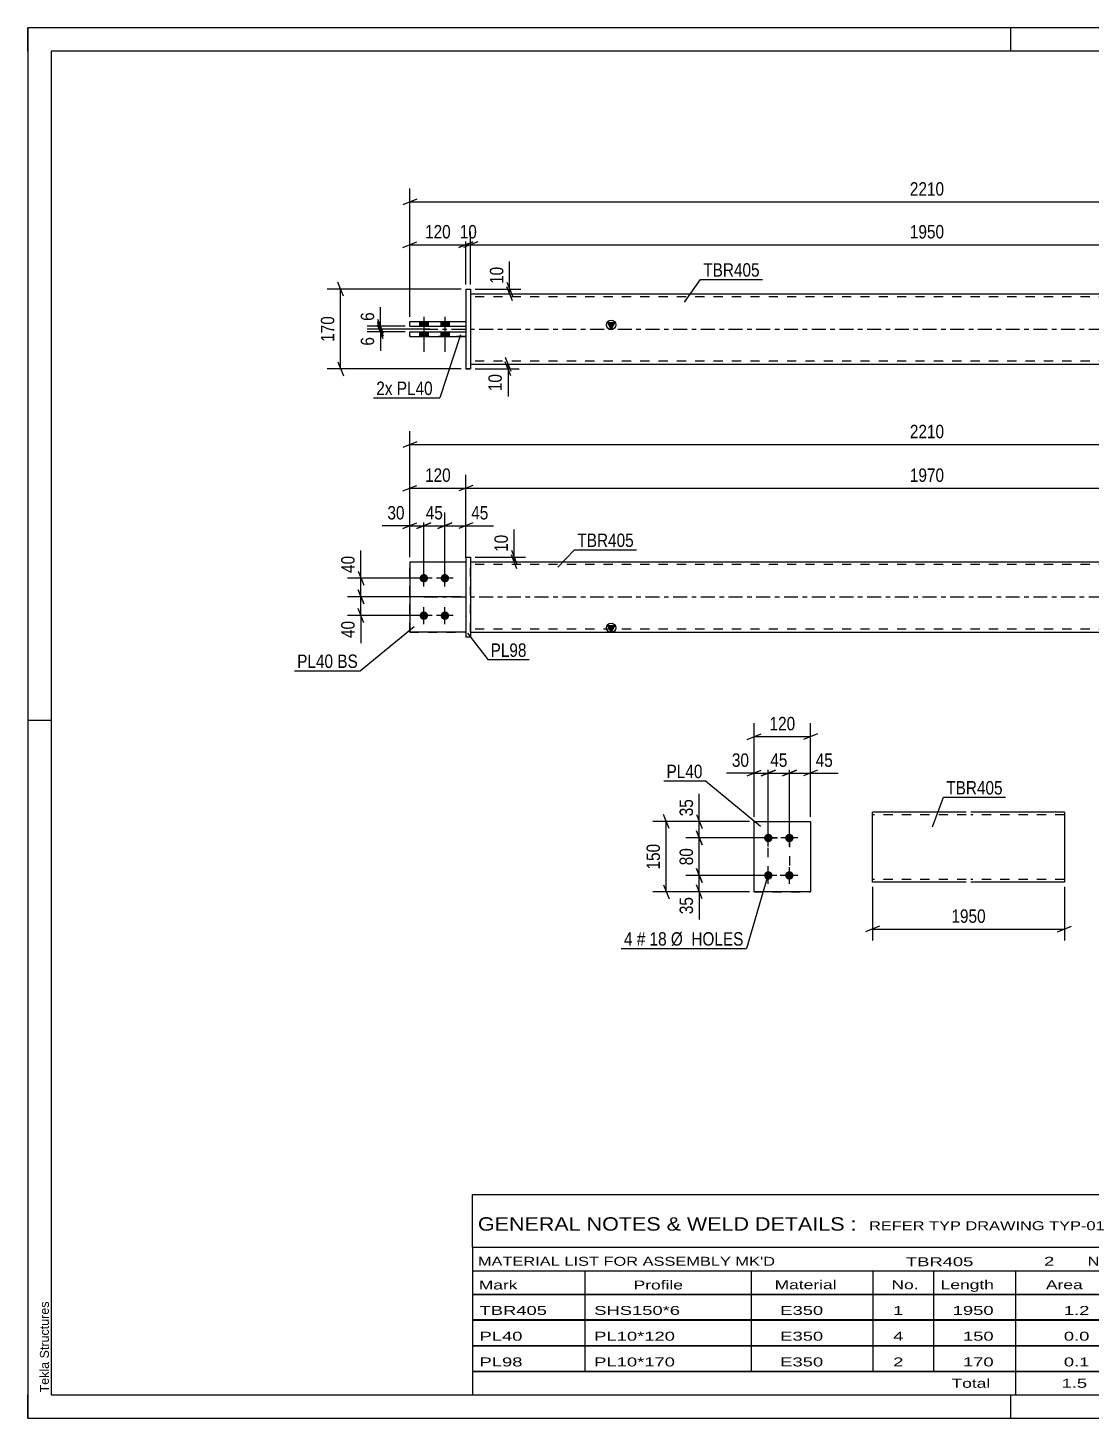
# Model space of a CAD drawing. Header units: millimetres. Extents: x 0 to 420, y 0 to 297.
# Drawn here: x 0 to 227.2, y 0 to 297 of the extents above; entities that cross this region are included whole.
import ezdxf

# ---------------------------------------------------------------- set-up
doc = ezdxf.new("R2010")
doc.units = ezdxf.units.MM
doc.linetypes.add('DXK_LINE_DOT2', pattern=[3.9198, 1.9599, -1.9599])
doc.linetypes.add('DXK_LINE_DOT3', pattern=[5.9187, 2.979, -0.9799, 0.9799, -0.9799])
doc.styles.add('Arial', font='ARIAL.TTF', dxfattribs={"height": 0.2})
doc.styles.add('Arial Narrow', font='ARIALN.TTF', dxfattribs={"height": 0.2})

# ---------------------------------------------------------------- blocks, each defined once
blk = doc.blocks.new('Unknown-580607067-1163')
at = {"color": 5, "linetype": 'Continuous'}
for p, q in [((420, 297), (0, 297)), ((0, 297), (0, 0)), ((0, 292), (0, 297)), ((210, 292), (210, 297)), ((415, 292), (5, 292)), ((5, 292), (5, 5)), ((5, 149), (0, 149)), ((0, 0), (0, 5)), ((5, 5), (415, 5)), ((210, 0), (210, 5)), ((0, 0), (420, 0))]:
    blk.add_line(p, q, dxfattribs=at)
at = {"color": 174, "linetype": 'Continuous', "style": 'Arial'}
blk.add_text('Tekla Structures', height=1.9102, rotation=90, dxfattribs=at).set_placement((4.5, 5.5))
blk = doc.blocks.new('Part-580607067-1762 - 1733')
at = {"color": 2, "linetype": 'Continuous'}
for p, q in [((81.6, 182.93), (93.6, 182.93)), ((81.6, 182.93), (81.6, 167.93)), ((93.6, 167.93), (81.6, 167.93)), ((81.6, 167.93), (81.6, 167.93))]:
    blk.add_line(p, q, dxfattribs=at)
at = {"color": 7, "linetype": 'DXK_LINE_DOT2'}
for p, q in [((81.6, 182.93), (93.6, 182.93)), ((93.6, 182.93), (93.6, 182.93)), ((93.6, 182.93), (93.6, 167.93)), ((81.6, 167.93), (93.6, 167.93))]:
    blk.add_line(p, q, dxfattribs=at)
blk = doc.blocks.new('Part-580607067-1754 - 1733')
at = {"linetype": 'Continuous'}
blk.add_hatch(color=2, dxfattribs=at).paths.add_polyline_path([(124.6, 167.93), (123.8, 169.33), (125.4, 169.33)])
at = {"color": 2, "linetype": 'Continuous'}
for p, q in [((94.6, 182.93), (289.58, 182.93)), ((124.6, 167.93), (123.8, 169.33)), ((123.8, 169.33), (125.4, 169.33)), ((125.4, 169.33), (124.6, 167.93)), ((94.6, 167.93), (289.58, 167.93))]:
    blk.add_line(p, q, dxfattribs=at)
at = {"color": 7, "linetype": 'DXK_LINE_DOT2'}
for p, q in [((94.6, 167.93), (94.6, 182.93)), ((289.58, 182.33), (94.6, 182.33)), ((289.58, 182.93), (289.58, 167.93)), ((289.58, 168.53), (94.6, 168.53))]:
    blk.add_line(p, q, dxfattribs=at)
at = {"color": 7, "linetype": 'DXK_LINE_DOT3'}
blk.add_line((84.6, 175.43), (299.58, 175.43), dxfattribs=at)
at = {"color": 2, "linetype": 'Continuous'}
blk.add_circle((124.6, 168.83), 1, dxfattribs=at)
blk = doc.blocks.new('Bolt-580607067-1756 - 1733')
at = {"linetype": 'Continuous'}
for points in [[(84.6, 180.33), (84.78, 180.31), (84.96, 180.25), (85.13, 180.15), (85.27, 180.03), (85.38, 179.88), (85.45, 179.7), (85.49, 179.52), (85.49, 179.33), (85.45, 179.15), (85.38, 178.98), (85.27, 178.82), (85.13, 178.7), (84.96, 178.6), (84.78, 178.55), (84.6, 178.53), (84.41, 178.55), (84.23, 178.6), (84.07, 178.7), (83.93, 178.82), (83.82, 178.98), (83.74, 179.15), (83.7, 179.33), (83.7, 179.52), (83.74, 179.7), (83.82, 179.88), (83.93, 180.03), (84.07, 180.15), (84.23, 180.25), (84.41, 180.31)], [(89.1, 180.33), (89.28, 180.31), (89.46, 180.25), (89.63, 180.15), (89.77, 180.03), (89.88, 179.88), (89.95, 179.7), (89.99, 179.52), (89.99, 179.33), (89.95, 179.15), (89.88, 178.98), (89.77, 178.82), (89.63, 178.7), (89.46, 178.6), (89.28, 178.55), (89.1, 178.53), (88.91, 178.55), (88.73, 178.6), (88.57, 178.7), (88.43, 178.82), (88.32, 178.98), (88.24, 179.15), (88.2, 179.33), (88.2, 179.52), (88.24, 179.7), (88.32, 179.88), (88.43, 180.03), (88.57, 180.15), (88.73, 180.25), (88.91, 180.31)], [(84.6, 172.33), (84.78, 172.31), (84.96, 172.25), (85.13, 172.15), (85.27, 172.03), (85.38, 171.88), (85.45, 171.7), (85.49, 171.52), (85.49, 171.33), (85.45, 171.15), (85.38, 170.98), (85.27, 170.82), (85.13, 170.7), (84.96, 170.6), (84.78, 170.55), (84.6, 170.53), (84.41, 170.55), (84.23, 170.6), (84.07, 170.7), (83.93, 170.82), (83.82, 170.98), (83.74, 171.15), (83.7, 171.33), (83.7, 171.52), (83.74, 171.7), (83.82, 171.88), (83.93, 172.03), (84.07, 172.15), (84.23, 172.25), (84.41, 172.31)], [(89.1, 172.33), (89.28, 172.31), (89.46, 172.25), (89.63, 172.15), (89.77, 172.03), (89.88, 171.88), (89.95, 171.7), (89.99, 171.52), (89.99, 171.33), (89.95, 171.15), (89.88, 170.98), (89.77, 170.82), (89.63, 170.7), (89.46, 170.6), (89.28, 170.55), (89.1, 170.53), (88.91, 170.55), (88.73, 170.6), (88.57, 170.7), (88.43, 170.82), (88.32, 170.98), (88.24, 171.15), (88.2, 171.33), (88.2, 171.52), (88.24, 171.7), (88.32, 171.88), (88.43, 172.03), (88.57, 172.15), (88.73, 172.25), (88.91, 172.31)]]:
    blk.add_hatch(color=1, dxfattribs=at).paths.add_polyline_path(points)
at = {"color": 1, "linetype": 'Continuous'}
for p, q in [((84.6, 177.63), (84.6, 181.23)), ((89.1, 177.63), (89.1, 181.23)), ((86.4, 179.43), (82.8, 179.43)), ((90.9, 179.43), (87.3, 179.43)), ((84.6, 169.63), (84.6, 173.23)), ((89.1, 169.63), (89.1, 173.23)), ((86.4, 171.43), (82.8, 171.43)), ((90.9, 171.43), (87.3, 171.43))]:
    blk.add_line(p, q, dxfattribs=at)
blk = doc.blocks.new('Part-580607067-1767 - 1733')
at = {"color": 7, "linetype": 'DXK_LINE_DOT2'}
for p, q in [((81.6, 182.93), (93.6, 182.93)), ((81.6, 182.93), (93.6, 182.93)), ((81.6, 167.93), (81.6, 182.93)), ((93.6, 182.93), (93.6, 182.93)), ((93.6, 182.93), (93.6, 167.93)), ((81.6, 167.93), (93.6, 167.93)), ((93.6, 167.93), (81.6, 167.93)), ((81.6, 167.93), (81.6, 167.93))]:
    blk.add_line(p, q, dxfattribs=at)
blk = doc.blocks.new('Part-580607067-1772 - 1733')
at = {"color": 2, "linetype": 'Continuous'}
for p, q in [((93.6, 183.93), (94.6, 183.93)), ((93.6, 183.93), (93.6, 166.93)), ((94.6, 183.93), (94.6, 183.93)), ((94.6, 183.93), (94.6, 166.93)), ((93.6, 166.93), (94.6, 166.93))]:
    blk.add_line(p, q, dxfattribs=at)
at = {"color": 7, "linetype": 'DXK_LINE_DOT2'}
for p, q in [((93.6, 183.93), (94.6, 183.93)), ((93.6, 166.93), (94.6, 166.93))]:
    blk.add_line(p, q, dxfattribs=at)
blk = doc.blocks.new('Part-580607067-1447 - 1390')
at = {"color": 2, "linetype": 'Continuous'}
for p, q in [((93.6, 241.16), (94.6, 241.16)), ((93.6, 241.16), (93.6, 224.16)), ((94.6, 241.16), (94.6, 241.16)), ((94.6, 241.16), (94.6, 224.16)), ((94.6, 224.16), (93.6, 224.16)), ((93.6, 224.16), (93.6, 224.16))]:
    blk.add_line(p, q, dxfattribs=at)
at = {"color": 7, "linetype": 'DXK_LINE_DOT2'}
for p, q in [((93.6, 241.16), (94.6, 241.16)), ((94.6, 241.16), (94.6, 241.16)), ((93.6, 224.16), (94.6, 224.16))]:
    blk.add_line(p, q, dxfattribs=at)
blk = doc.blocks.new('Part-580607067-1446 - 1390')
at = {"color": 2, "linetype": 'Continuous'}
for p, q in [((81.6, 234.26), (93.6, 234.26)), ((81.6, 233.26), (81.6, 234.26)), ((81.6, 233.26), (93.6, 233.26)), ((81.6, 233.26), (81.6, 233.26))]:
    blk.add_line(p, q, dxfattribs=at)
at = {"color": 7, "linetype": 'DXK_LINE_DOT2'}
for p, q in [((81.6, 234.26), (93.6, 234.26)), ((81.6, 234.26), (81.6, 234.26)), ((81.6, 233.26), (93.6, 233.26)), ((93.6, 234.26), (93.6, 233.26))]:
    blk.add_line(p, q, dxfattribs=at)
blk = doc.blocks.new('Bolt-580607067-1398 - 1390')
at = {"linetype": 'Continuous'}
for points in [[(83.7, 233.26), (85.5, 233.26), (85.5, 234.26), (83.7, 234.26)], [(83.7, 233.26), (85.5, 233.26), (85.5, 234.26), (83.7, 234.26)], [(83.7, 231.06), (85.5, 231.06), (85.5, 232.06), (83.7, 232.06)], [(83.7, 231.06), (85.5, 231.06), (85.5, 232.06), (83.7, 232.06)], [(88.2, 233.26), (90, 233.26), (90, 234.26), (88.2, 234.26)], [(88.2, 233.26), (90, 233.26), (90, 234.26), (88.2, 234.26)], [(88.2, 231.06), (90, 231.06), (90, 232.06), (88.2, 232.06)], [(88.2, 231.06), (90, 231.06), (90, 232.06), (88.2, 232.06)]]:
    blk.add_hatch(color=1, dxfattribs=at).paths.add_polyline_path(points)
at = {"color": 1, "linetype": 'Continuous'}
for p, q in [((84.6, 235.26), (84.6, 227.76)), ((84.6, 235.26), (84.6, 227.76)), ((89.1, 235.26), (89.1, 227.76)), ((89.1, 235.26), (89.1, 227.76)), ((83.7, 234.26), (83.7, 233.26)), ((83.7, 234.26), (83.7, 233.26)), ((83.7, 232.06), (83.7, 231.06)), ((83.7, 232.06), (83.7, 231.06)), ((85.5, 234.26), (85.5, 233.26)), ((85.5, 234.26), (85.5, 233.26)), ((85.5, 232.06), (85.5, 231.06)), ((85.5, 232.06), (85.5, 231.06)), ((88.2, 234.26), (88.2, 233.26)), ((88.2, 234.26), (88.2, 233.26)), ((88.2, 232.06), (88.2, 231.06)), ((88.2, 232.06), (88.2, 231.06)), ((90, 234.26), (90, 233.26)), ((90, 234.26), (90, 233.26)), ((90, 232.06), (90, 231.06)), ((90, 232.06), (90, 231.06))]:
    blk.add_line(p, q, dxfattribs=at)
blk = doc.blocks.new('Part-580607067-1441 - 1390')
at = {"color": 2, "linetype": 'Continuous'}
for p, q in [((81.6, 232.06), (93.6, 232.06)), ((81.6, 231.06), (81.6, 232.06)), ((81.6, 231.06), (93.6, 231.06)), ((81.6, 231.06), (81.6, 231.06))]:
    blk.add_line(p, q, dxfattribs=at)
at = {"color": 7, "linetype": 'DXK_LINE_DOT2'}
for p, q in [((81.6, 232.06), (93.6, 232.06)), ((93.6, 232.06), (93.6, 231.06)), ((93.6, 231.06), (81.6, 231.06))]:
    blk.add_line(p, q, dxfattribs=at)
blk = doc.blocks.new('Part-580607067-1425 - 1390')
at = {"linetype": 'Continuous'}
blk.add_hatch(color=2, dxfattribs=at).paths.add_polyline_path([(124.6, 232.66), (123.8, 234.06), (125.4, 234.06)])
at = {"color": 2, "linetype": 'Continuous'}
for p, q in [((94.6, 240.16), (289.58, 240.16)), ((124.6, 232.66), (123.8, 234.06)), ((123.8, 234.06), (125.4, 234.06)), ((125.4, 234.06), (124.6, 232.66)), ((94.6, 225.16), (289.58, 225.16))]:
    blk.add_line(p, q, dxfattribs=at)
at = {"color": 7, "linetype": 'DXK_LINE_DOT2'}
for p, q in [((94.6, 240.16), (94.6, 225.16)), ((289.58, 239.56), (94.6, 239.56)), ((289.58, 240.16), (289.58, 225.16)), ((289.58, 225.76), (94.6, 225.76))]:
    blk.add_line(p, q, dxfattribs=at)
at = {"color": 7, "linetype": 'DXK_LINE_DOT3'}
blk.add_line((84.6, 232.66), (299.58, 232.66), dxfattribs=at)
at = {"color": 2, "linetype": 'Continuous'}
blk.add_circle((124.6, 233.56), 1, dxfattribs=at)
blk = doc.blocks.new('Part-580607067-2111 - 2104')
at = {"color": 2, "linetype": 'Continuous'}
for p, q in [((155.19, 127.44), (167.19, 127.44)), ((155.19, 112.44), (155.19, 127.44)), ((167.19, 127.44), (167.19, 127.44)), ((167.19, 127.44), (167.19, 112.44)), ((167.19, 112.44), (155.19, 112.44)), ((155.19, 112.44), (155.19, 112.44))]:
    blk.add_line(p, q, dxfattribs=at)
at = {"color": 7, "linetype": 'DXK_LINE_DOT2'}
for p, q in [((155.19, 127.44), (167.19, 127.44)), ((155.19, 112.44), (167.19, 112.44)), ((155.19, 112.44), (155.19, 112.44))]:
    blk.add_line(p, q, dxfattribs=at)
blk = doc.blocks.new('Bolt-580607067-2144 - 2104')
at = {"linetype": 'Continuous'}
for points in [[(158.19, 123.04), (158, 123.06), (157.82, 123.12), (157.66, 123.21), (157.52, 123.34), (157.41, 123.49), (157.33, 123.66), (157.29, 123.85), (157.29, 124.04), (157.33, 124.22), (157.41, 124.39), (157.52, 124.54), (157.66, 124.67), (157.82, 124.76), (158, 124.82), (158.19, 124.84), (158.38, 124.82), (158.55, 124.76), (158.72, 124.67), (158.86, 124.54), (158.97, 124.39), (159.04, 124.22), (159.08, 124.04), (159.08, 123.85), (159.04, 123.66), (158.97, 123.49), (158.86, 123.34), (158.72, 123.21), (158.55, 123.12), (158.38, 123.06)], [(162.69, 123.04), (162.5, 123.06), (162.32, 123.12), (162.16, 123.21), (162.02, 123.34), (161.91, 123.49), (161.83, 123.66), (161.79, 123.85), (161.79, 124.04), (161.83, 124.22), (161.91, 124.39), (162.02, 124.54), (162.16, 124.67), (162.32, 124.76), (162.5, 124.82), (162.69, 124.84), (162.88, 124.82), (163.05, 124.76), (163.22, 124.67), (163.36, 124.54), (163.47, 124.39), (163.54, 124.22), (163.58, 124.04), (163.58, 123.85), (163.54, 123.66), (163.47, 123.49), (163.36, 123.34), (163.22, 123.21), (163.05, 123.12), (162.88, 123.06)], [(158.19, 115.04), (158, 115.06), (157.82, 115.12), (157.66, 115.21), (157.52, 115.34), (157.41, 115.49), (157.33, 115.66), (157.29, 115.85), (157.29, 116.04), (157.33, 116.22), (157.41, 116.39), (157.52, 116.54), (157.66, 116.67), (157.82, 116.76), (158, 116.82), (158.19, 116.84), (158.38, 116.82), (158.55, 116.76), (158.72, 116.67), (158.86, 116.54), (158.97, 116.39), (159.04, 116.22), (159.08, 116.04), (159.08, 115.85), (159.04, 115.66), (158.97, 115.49), (158.86, 115.34), (158.72, 115.21), (158.55, 115.12), (158.38, 115.06)], [(162.69, 115.04), (162.5, 115.06), (162.32, 115.12), (162.16, 115.21), (162.02, 115.34), (161.91, 115.49), (161.83, 115.66), (161.79, 115.85), (161.79, 116.04), (161.83, 116.22), (161.91, 116.39), (162.02, 116.54), (162.16, 116.67), (162.32, 116.76), (162.5, 116.82), (162.69, 116.84), (162.88, 116.82), (163.05, 116.76), (163.22, 116.67), (163.36, 116.54), (163.47, 116.39), (163.54, 116.22), (163.58, 116.04), (163.58, 115.85), (163.54, 115.66), (163.47, 115.49), (163.36, 115.34), (163.22, 115.21), (163.05, 115.12), (162.88, 115.06)]]:
    blk.add_hatch(color=1, dxfattribs=at).paths.add_polyline_path(points)
at = {"color": 1, "linetype": 'Continuous'}
for p, q in [((158.19, 122.14), (158.19, 125.74)), ((162.69, 122.14), (162.69, 125.74)), ((159.99, 123.94), (156.39, 123.94)), ((164.49, 123.94), (160.89, 123.94)), ((159.99, 115.94), (156.39, 115.94)), ((158.19, 114.14), (158.19, 117.74)), ((164.49, 115.94), (160.89, 115.94)), ((162.69, 114.14), (162.69, 117.74))]:
    blk.add_line(p, q, dxfattribs=at)
blk = doc.blocks.new('Part-580607067-2299 - 2293')
at = {"color": 2, "linetype": 'Continuous'}
for p, q in [((200.46, 129.47), (180.46, 129.47)), ((180.46, 114.56), (180.46, 129.47)), ((221.46, 129.47), (201.46, 129.47)), ((221.46, 129.47), (221.46, 114.47)), ((180.46, 114.47), (180.46, 114.56)), ((200.46, 114.47), (180.46, 114.47)), ((221.46, 114.47), (201.46, 114.47))]:
    blk.add_line(p, q, dxfattribs=at)
at = {"color": 7, "linetype": 'DXK_LINE_DOT2'}
for p, q in [((200.46, 128.87), (180.46, 128.87)), ((221.46, 128.87), (201.46, 128.87)), ((180.46, 115.07), (180.46, 115.11)), ((200.46, 115.07), (180.46, 115.07)), ((221.46, 115.07), (201.46, 115.07)), ((221.46, 115.07), (221.46, 115.11))]:
    blk.add_line(p, q, dxfattribs=at)
blk = doc.blocks.new('Rectangle-580607067-2254 - 2104')
at = {"color": 1, "linetype": 'DXK_LINE_DOT2'}
blk.add_lwpolyline([(158.19, 123.94), (162.69, 123.94), (162.69, 115.94), (158.19, 115.94), (158.19, 123.94)], close=True, dxfattribs=at)
blk = doc.blocks.new('StraightDimension-580607067-1802 - 1733')
at = {"color": 7, "linetype": 'Continuous'}
for p, q in [((81.6, 183.93), (81.6, 193.48)), ((84.6, 180.43), (84.6, 193.48)), ((80.1, 190.03), (83.1, 191.23)), ((81.6, 190.63), (84.6, 190.63)), ((86.1, 191.23), (83.1, 190.03))]:
    blk.add_line(p, q, dxfattribs=at)
at = {"color": 0}
blk.add_wipeout([(81.07, 191.38), (81.07, 195.58), (76.22, 195.58), (76.22, 191.38)], dxfattribs=at)
at = {"color": 7, "linetype": 'Continuous'}
blk.add_line((81.6, 190.63), (75.69, 190.63), dxfattribs=at)
blk.add_line((81.6, 190.63), (75.69, 190.63), dxfattribs=at)
at = {"color": 3, "style": 'Arial Narrow'}
blk.add_text('30', height=2.863, dxfattribs=at).set_placement((76.82, 191.98))
blk = doc.blocks.new('StraightDimension-580607067-1819 - 1733')
at = {"color": 7, "linetype": 'Continuous'}
for p, q in [((84.6, 180.43), (84.6, 193.48)), ((89.1, 180.43), (89.1, 193.48)), ((83.1, 190.03), (86.1, 191.23)), ((84.6, 190.63), (89.1, 190.63)), ((90.6, 191.23), (87.6, 190.03))]:
    blk.add_line(p, q, dxfattribs=at)
at = {"color": 0}
blk.add_wipeout([(89.28, 191.38), (89.28, 195.58), (84.42, 195.58), (84.42, 191.38)], dxfattribs=at)
at = {"color": 3, "style": 'Arial Narrow'}
blk.add_text('45', height=2.863, dxfattribs=at).set_placement((85.02, 191.98))
blk = doc.blocks.new('StraightDimension-580607067-1793 - 1733')
at = {"color": 7, "linetype": 'Continuous'}
for p, q in [((103.3, 185.43), (104.5, 182.43)), ((104.5, 181.43), (103.3, 184.43)), ((95.6, 183.93), (106.3, 183.93)), ((95.6, 182.93), (106.3, 182.93)), ((103.9, 182.93), (103.9, 183.93))]:
    blk.add_line(p, q, dxfattribs=at)
at = {"color": 0}
blk.add_wipeout([(103.15, 189.31), (98.95, 189.31), (98.95, 184.45), (103.15, 184.45)], dxfattribs=at)
at = {"color": 7, "linetype": 'Continuous'}
blk.add_line((103.9, 183.93), (103.9, 189.83), dxfattribs=at)
blk.add_line((103.9, 183.93), (103.9, 189.83), dxfattribs=at)
at = {"color": 3, "style": 'Arial Narrow'}
blk.add_text('10', height=2.863, rotation=90.0002, dxfattribs=at).set_placement((102.55, 185.05))
blk = doc.blocks.new('StraightDimension-580607067-1832 - 1733')
at = {"color": 7, "linetype": 'Continuous'}
for p, q in [((89.1, 180.43), (89.1, 193.48)), ((93.6, 183.93), (93.6, 193.48)), ((87.6, 190.03), (90.6, 191.23)), ((89.1, 190.63), (93.6, 190.63)), ((95.1, 191.23), (92.1, 190.03))]:
    blk.add_line(p, q, dxfattribs=at)
at = {"color": 0}
blk.add_wipeout([(98.98, 191.38), (98.98, 195.58), (94.12, 195.58), (94.12, 191.38)], dxfattribs=at)
at = {"color": 7, "linetype": 'Continuous'}
blk.add_line((93.6, 190.63), (99.5, 190.63), dxfattribs=at)
blk.add_line((93.6, 190.63), (99.5, 190.63), dxfattribs=at)
at = {"color": 3, "style": 'Arial Narrow'}
blk.add_text('45', height=2.863, dxfattribs=at).set_placement((94.72, 191.98))
blk = doc.blocks.new('StraightDimension-580607067-1849 - 1733')
at = {"color": 7, "linetype": 'Continuous'}
for p, q in [((92.6, 175.43), (68.31, 175.43)), ((70.56, 176.93), (71.76, 173.93)), ((71.16, 171.43), (71.16, 175.43)), ((71.76, 169.93), (70.56, 172.93)), ((83.6, 171.43), (68.31, 171.43))]:
    blk.add_line(p, q, dxfattribs=at)
at = {"color": 0}
blk.add_wipeout([(70.41, 170.9), (66.21, 170.9), (66.21, 166.05), (70.41, 166.05)], dxfattribs=at)
at = {"color": 7, "linetype": 'Continuous'}
blk.add_line((71.16, 171.43), (71.16, 165.52), dxfattribs=at)
blk.add_line((71.16, 171.43), (71.16, 165.52), dxfattribs=at)
at = {"color": 3, "style": 'Arial Narrow'}
blk.add_text('40', height=2.863, rotation=90.0002, dxfattribs=at).set_placement((69.81, 166.65))
blk = doc.blocks.new('StraightDimension-580607067-1858 - 1733')
at = {"color": 7, "linetype": 'Continuous'}
for p, q in [((83.6, 179.43), (68.31, 179.43)), ((70.56, 180.93), (71.76, 177.93)), ((71.16, 175.43), (71.16, 179.43)), ((92.6, 175.43), (68.31, 175.43)), ((71.76, 173.93), (70.56, 176.93))]:
    blk.add_line(p, q, dxfattribs=at)
at = {"color": 0}
blk.add_wipeout([(70.41, 184.81), (66.21, 184.81), (66.21, 179.95), (70.41, 179.95)], dxfattribs=at)
at = {"color": 7, "linetype": 'Continuous'}
blk.add_line((71.16, 179.43), (71.16, 185.33), dxfattribs=at)
blk.add_line((71.16, 179.43), (71.16, 185.33), dxfattribs=at)
at = {"color": 3, "style": 'Arial Narrow'}
blk.add_text('40', height=2.863, rotation=90.0002, dxfattribs=at).set_placement((69.81, 180.55))
blk = doc.blocks.new('StraightDimension-580607067-1868 - 1733')
at = {"color": 7, "linetype": 'Continuous'}
for p, q in [((80.1, 198.06), (83.1, 199.26)), ((81.6, 183.93), (81.6, 201.51)), ((95.1, 199.26), (92.1, 198.06)), ((93.6, 183.93), (93.6, 201.51)), ((81.6, 198.66), (93.6, 198.66))]:
    blk.add_line(p, q, dxfattribs=at)
at = {"color": 0}
blk.add_wipeout([(90.94, 199.41), (90.94, 203.61), (84.26, 203.61), (84.26, 199.41)], dxfattribs=at)
at = {"color": 3, "style": 'Arial Narrow'}
blk.add_text('120', height=2.863, dxfattribs=at).set_placement((84.86, 200.01))
blk = doc.blocks.new('StraightDimension-580607067-1887 - 1733')
at = {"color": 7, "linetype": 'Continuous'}
for p, q in [((95.1, 199.26), (92.1, 198.06)), ((93.6, 183.93), (93.6, 201.51)), ((289.08, 198.06), (292.08, 199.26)), ((290.58, 183.93), (290.58, 201.51)), ((93.6, 198.66), (290.58, 198.66))]:
    blk.add_line(p, q, dxfattribs=at)
at = {"color": 0}
blk.add_wipeout([(196.35, 199.41), (196.35, 203.61), (187.83, 203.61), (187.83, 199.41)], dxfattribs=at)
at = {"color": 3, "style": 'Arial Narrow'}
blk.add_text('1970', height=2.863, dxfattribs=at).set_placement((188.43, 200.01))
blk = doc.blocks.new('StraightDimension-580607067-1945 - 1733')
at = {"color": 7, "linetype": 'Continuous'}
for p, q in [((83.1, 208.58), (80.1, 207.38)), ((81.6, 183.93), (81.6, 210.83)), ((81.6, 207.98), (302.58, 207.98)), ((301.08, 207.38), (304.08, 208.58)), ((302.58, 183.93), (302.58, 210.83))]:
    blk.add_line(p, q, dxfattribs=at)
at = {"color": 0}
blk.add_wipeout([(196.35, 208.73), (196.35, 212.93), (187.83, 212.93), (187.83, 208.73)], dxfattribs=at)
at = {"color": 3, "style": 'Arial Narrow'}
blk.add_text('2210', height=2.863, dxfattribs=at).set_placement((188.43, 209.33))
blk = doc.blocks.new('StraightDimension-580607067-1664 - 1390')
at = {"color": 7, "linetype": 'Continuous'}
for p, q in [((81.6, 235.26), (81.6, 253.51)), ((93.6, 242.16), (93.6, 253.51)), ((80.1, 250.06), (83.1, 251.26)), ((81.6, 250.66), (93.6, 250.66)), ((95.1, 251.26), (92.1, 250.06))]:
    blk.add_line(p, q, dxfattribs=at)
at = {"color": 0}
blk.add_wipeout([(90.94, 251.41), (90.94, 255.61), (84.26, 255.61), (84.26, 251.41)], dxfattribs=at)
at = {"color": 3, "style": 'Arial Narrow'}
blk.add_text('120', height=2.863, dxfattribs=at).set_placement((84.86, 252.01))
blk = doc.blocks.new('StraightDimension-580607067-1654 - 1390')
at = {"color": 7, "linetype": 'Continuous'}
for p, q in [((93.6, 242.16), (93.6, 253.51)), ((94.6, 242.16), (94.6, 253.51)), ((92.1, 250.06), (95.1, 251.26)), ((96.1, 251.26), (93.1, 250.06)), ((93.6, 250.66), (94.6, 250.66))]:
    blk.add_line(p, q, dxfattribs=at)
at = {"color": 0}
blk.add_wipeout([(96.53, 251.41), (96.53, 255.61), (91.67, 255.61), (91.67, 251.41)], dxfattribs=at)
at = {"color": 3, "style": 'Arial Narrow'}
blk.add_text('10', height=2.863, dxfattribs=at).set_placement((92.27, 252.01))
blk = doc.blocks.new('StraightDimension-580607067-1583 - 1390')
at = {"color": 7, "linetype": 'Continuous'}
for p, q in [((85.85, 232.66), (72.48, 232.66)), ((80.6, 232.06), (72.48, 232.06)), ((74.73, 234.16), (75.93, 231.16)), ((75.93, 230.56), (74.73, 233.56)), ((75.33, 232.06), (75.33, 232.66))]:
    blk.add_line(p, q, dxfattribs=at)
at = {"color": 0}
blk.add_wipeout([(74.58, 231.54), (70.38, 231.54), (70.38, 228.51), (74.58, 228.51)], dxfattribs=at)
at = {"color": 7, "linetype": 'Continuous'}
blk.add_line((75.33, 232.06), (75.33, 227.98), dxfattribs=at)
blk.add_line((75.33, 232.06), (75.33, 227.98), dxfattribs=at)
at = {"color": 3, "style": 'Arial Narrow'}
blk.add_text('6', height=2.86, rotation=90.0002, dxfattribs=at).set_placement((73.98, 229.11))
blk = doc.blocks.new('StraightDimension-580607067-1675 - 1390')
at = {"color": 7, "linetype": 'Continuous'}
for p, q in [((81.6, 235.26), (81.6, 262.65)), ((302.58, 235.26), (302.58, 262.65)), ((83.1, 260.4), (80.1, 259.2)), ((81.6, 259.8), (302.58, 259.8)), ((301.08, 259.2), (304.08, 260.4))]:
    blk.add_line(p, q, dxfattribs=at)
at = {"color": 0}
blk.add_wipeout([(196.35, 260.55), (196.35, 264.75), (187.83, 264.75), (187.83, 260.55)], dxfattribs=at)
at = {"color": 3, "style": 'Arial Narrow'}
blk.add_text('2210', height=2.863, dxfattribs=at).set_placement((188.43, 261.15))
blk = doc.blocks.new('StraightDimension-580607067-1488 - 1390')
at = {"color": 7, "linetype": 'Continuous'}
for p, q in [((102, 226.66), (103.2, 223.66)), ((95.6, 225.16), (105, 225.16)), ((95.6, 224.16), (105, 224.16)), ((103.2, 222.66), (102, 225.66)), ((102.6, 224.16), (102.6, 225.16))]:
    blk.add_line(p, q, dxfattribs=at)
at = {"color": 0}
blk.add_wipeout([(101.85, 223.64), (97.65, 223.64), (97.65, 218.78), (101.85, 218.78)], dxfattribs=at)
at = {"color": 7, "linetype": 'Continuous'}
blk.add_line((102.6, 224.16), (102.6, 218.26), dxfattribs=at)
blk.add_line((102.6, 224.16), (102.6, 218.26), dxfattribs=at)
at = {"color": 3, "style": 'Arial Narrow'}
blk.add_text('10', height=2.863, rotation=90.0002, dxfattribs=at).set_placement((101.25, 219.38))
blk = doc.blocks.new('StraightDimension-580607067-1498 - 1390')
at = {"color": 7, "linetype": 'Continuous'}
for p, q in [((95.6, 241.16), (105.33, 241.16)), ((102.33, 242.66), (103.53, 239.66)), ((103.53, 238.66), (102.33, 241.66)), ((102.93, 240.16), (102.93, 241.16)), ((95.6, 240.16), (105.33, 240.16))]:
    blk.add_line(p, q, dxfattribs=at)
at = {"color": 0}
blk.add_wipeout([(102.18, 246.54), (97.98, 246.54), (97.98, 241.69), (102.18, 241.69)], dxfattribs=at)
at = {"color": 7, "linetype": 'Continuous'}
blk.add_line((102.93, 241.16), (102.93, 247.07), dxfattribs=at)
blk.add_line((102.93, 241.16), (102.93, 247.07), dxfattribs=at)
at = {"color": 3, "style": 'Arial Narrow'}
blk.add_text('10', height=2.863, rotation=90.0002, dxfattribs=at).set_placement((101.58, 242.29))
blk = doc.blocks.new('StraightDimension-580607067-1595 - 1390')
at = {"color": 7, "linetype": 'Continuous'}
for p, q in [((74.73, 234.76), (75.93, 231.76)), ((80.6, 233.26), (72.48, 233.26)), ((85.85, 232.66), (72.48, 232.66)), ((75.93, 231.16), (74.73, 234.16)), ((75.33, 232.66), (75.33, 233.26))]:
    blk.add_line(p, q, dxfattribs=at)
at = {"color": 0}
blk.add_wipeout([(74.58, 236.82), (70.38, 236.82), (70.38, 233.79), (74.58, 233.79)], dxfattribs=at)
at = {"color": 7, "linetype": 'Continuous'}
blk.add_line((75.33, 233.26), (75.33, 237.34), dxfattribs=at)
blk.add_line((75.33, 233.26), (75.33, 237.34), dxfattribs=at)
at = {"color": 3, "style": 'Arial Narrow'}
blk.add_text('6', height=2.86, rotation=90.0002, dxfattribs=at).set_placement((73.98, 234.39))
blk = doc.blocks.new('StraightDimension-580607067-1624 - 1390')
at = {"color": 7, "linetype": 'Continuous'}
for p, q in [((94.6, 242.16), (94.6, 253.51)), ((289.58, 242.16), (289.58, 253.51)), ((96.1, 251.26), (93.1, 250.06)), ((94.6, 250.66), (289.58, 250.66)), ((288.08, 250.06), (291.08, 251.26))]:
    blk.add_line(p, q, dxfattribs=at)
at = {"color": 0}
blk.add_wipeout([(196.35, 251.41), (196.35, 255.61), (187.83, 255.61), (187.83, 251.41)], dxfattribs=at)
at = {"color": 3, "style": 'Arial Narrow'}
blk.add_text('1950', height=2.863, dxfattribs=at).set_placement((188.43, 252.01))
blk = doc.blocks.new('StraightDimension-580607067-1686 - 1390')
at = {"color": 7, "linetype": 'Continuous'}
for p, q in [((92.6, 241.16), (63.97, 241.16)), ((67.42, 239.66), (66.22, 242.66)), ((66.82, 224.16), (66.82, 241.16)), ((92.6, 224.16), (63.97, 224.16)), ((66.22, 225.66), (67.42, 222.66))]:
    blk.add_line(p, q, dxfattribs=at)
at = {"color": 0}
blk.add_wipeout([(66.07, 236), (61.87, 236), (61.87, 229.32), (66.07, 229.32)], dxfattribs=at)
at = {"color": 3, "style": 'Arial Narrow'}
blk.add_text('170', height=2.863, rotation=90.0002, dxfattribs=at).set_placement((65.47, 229.92))
blk = doc.blocks.new('StraightDimension-580607067-2147 - 2104')
at = {"color": 7, "linetype": 'Continuous'}
for p, q in [((157.19, 115.94), (140.6, 115.94)), ((142.85, 117.44), (144.05, 114.44)), ((143.45, 112.44), (143.45, 115.94)), ((144.05, 110.94), (142.85, 113.94)), ((154.19, 112.44), (140.6, 112.44))]:
    blk.add_line(p, q, dxfattribs=at)
at = {"color": 0}
blk.add_wipeout([(142.7, 111.92), (138.5, 111.92), (138.5, 107.06), (142.7, 107.06)], dxfattribs=at)
at = {"color": 7, "linetype": 'Continuous'}
blk.add_line((143.45, 112.44), (143.45, 106.54), dxfattribs=at)
blk.add_line((143.45, 112.44), (143.45, 106.54), dxfattribs=at)
at = {"color": 3, "style": 'Arial Narrow'}
blk.add_text('35', height=2.863, rotation=90.0002, dxfattribs=at).set_placement((142.1, 107.66))
blk = doc.blocks.new('StraightDimension-580607067-2224 - 2104')
at = {"color": 7, "linetype": 'Continuous'}
for p, q in [((162.69, 124.94), (162.69, 140.64)), ((167.19, 128.44), (167.19, 140.64)), ((161.19, 137.19), (164.19, 138.39)), ((162.69, 137.79), (167.19, 137.79)), ((168.69, 138.39), (165.69, 137.19))]:
    blk.add_line(p, q, dxfattribs=at)
at = {"color": 0}
blk.add_wipeout([(172.57, 138.54), (172.57, 142.74), (167.71, 142.74), (167.71, 138.54)], dxfattribs=at)
at = {"color": 7, "linetype": 'Continuous'}
blk.add_line((167.19, 137.79), (173.09, 137.79), dxfattribs=at)
blk.add_line((167.19, 137.79), (173.09, 137.79), dxfattribs=at)
at = {"color": 3, "style": 'Arial Narrow'}
blk.add_text('45', height=2.863, dxfattribs=at).set_placement((168.31, 139.14))
blk = doc.blocks.new('StraightDimension-580607067-2160 - 2104')
at = {"color": 7, "linetype": 'Continuous'}
for p, q in [((142.85, 125.44), (144.05, 122.44)), ((157.19, 123.94), (140.6, 123.94)), ((143.45, 115.94), (143.45, 123.94)), ((157.19, 115.94), (140.6, 115.94)), ((144.05, 114.44), (142.85, 117.44))]:
    blk.add_line(p, q, dxfattribs=at)
at = {"color": 0}
blk.add_wipeout([(142.7, 122.37), (138.5, 122.37), (138.5, 117.51), (142.7, 117.51)], dxfattribs=at)
at = {"color": 3, "style": 'Arial Narrow'}
blk.add_text('80', height=2.863, rotation=90.0002, dxfattribs=at).set_placement((142.1, 118.11))
blk = doc.blocks.new('StraightDimension-580607067-2170 - 2104')
at = {"color": 7, "linetype": 'Continuous'}
for p, q in [((142.85, 128.94), (144.05, 125.94)), ((154.19, 127.44), (140.6, 127.44)), ((144.05, 122.44), (142.85, 125.44)), ((143.45, 123.94), (143.45, 127.44)), ((157.19, 123.94), (140.6, 123.94))]:
    blk.add_line(p, q, dxfattribs=at)
at = {"color": 0}
blk.add_wipeout([(142.7, 132.82), (138.5, 132.82), (138.5, 127.97), (142.7, 127.97)], dxfattribs=at)
at = {"color": 7, "linetype": 'Continuous'}
blk.add_line((143.45, 127.44), (143.45, 133.35), dxfattribs=at)
blk.add_line((143.45, 127.44), (143.45, 133.35), dxfattribs=at)
at = {"color": 3, "style": 'Arial Narrow'}
blk.add_text('35', height=2.863, rotation=90.0002, dxfattribs=at).set_placement((142.1, 128.57))
blk = doc.blocks.new('StraightDimension-580607067-2184 - 2104')
at = {"color": 7, "linetype": 'Continuous'}
for p, q in [((136.99, 125.94), (135.79, 128.94)), ((154.19, 127.44), (133.54, 127.44)), ((136.39, 112.44), (136.39, 127.44)), ((135.79, 113.94), (136.99, 110.94)), ((154.19, 112.44), (133.54, 112.44))]:
    blk.add_line(p, q, dxfattribs=at)
at = {"color": 0}
blk.add_wipeout([(135.64, 123.28), (131.44, 123.28), (131.44, 116.6), (135.64, 116.6)], dxfattribs=at)
at = {"color": 3, "style": 'Arial Narrow'}
blk.add_text('150', height=2.863, rotation=90.0002, dxfattribs=at).set_placement((135.04, 117.2))
blk = doc.blocks.new('StraightDimension-580607067-2201 - 2104')
at = {"color": 7, "linetype": 'Continuous'}
for p, q in [((155.19, 128.44), (155.19, 140.64)), ((158.19, 124.94), (158.19, 140.64)), ((153.69, 137.19), (156.69, 138.39)), ((155.19, 137.79), (158.19, 137.79)), ((159.69, 138.39), (156.69, 137.19))]:
    blk.add_line(p, q, dxfattribs=at)
at = {"color": 0}
blk.add_wipeout([(154.66, 138.54), (154.66, 142.74), (149.81, 142.74), (149.81, 138.54)], dxfattribs=at)
at = {"color": 7, "linetype": 'Continuous'}
blk.add_line((155.19, 137.79), (149.28, 137.79), dxfattribs=at)
blk.add_line((155.19, 137.79), (149.28, 137.79), dxfattribs=at)
at = {"color": 3, "style": 'Arial Narrow'}
blk.add_text('30', height=2.863, dxfattribs=at).set_placement((150.41, 139.14))
blk = doc.blocks.new('StraightDimension-580607067-2214 - 2104')
at = {"color": 7, "linetype": 'Continuous'}
for p, q in [((158.19, 124.94), (158.19, 140.64)), ((162.69, 124.94), (162.69, 140.64)), ((156.69, 137.19), (159.69, 138.39)), ((158.19, 137.79), (162.69, 137.79)), ((164.19, 138.39), (161.19, 137.19))]:
    blk.add_line(p, q, dxfattribs=at)
at = {"color": 0}
blk.add_wipeout([(162.87, 138.54), (162.87, 142.74), (158.01, 142.74), (158.01, 138.54)], dxfattribs=at)
at = {"color": 3, "style": 'Arial Narrow'}
blk.add_text('45', height=2.863, dxfattribs=at).set_placement((158.61, 139.14))
blk = doc.blocks.new('StraightDimension-580607067-2238 - 2104')
at = {"color": 7, "linetype": 'Continuous'}
for p, q in [((153.69, 144.99), (156.69, 146.19)), ((155.19, 128.44), (155.19, 148.44)), ((155.19, 145.59), (167.19, 145.59)), ((168.69, 146.19), (165.69, 144.99)), ((167.19, 128.44), (167.19, 148.44))]:
    blk.add_line(p, q, dxfattribs=at)
at = {"color": 0}
blk.add_wipeout([(164.53, 146.34), (164.53, 150.54), (157.85, 150.54), (157.85, 146.34)], dxfattribs=at)
at = {"color": 3, "style": 'Arial Narrow'}
blk.add_text('120', height=2.863, dxfattribs=at).set_placement((158.45, 146.94))
blk = doc.blocks.new('StraightDimension-580607067-2303 - 2293')
at = {"color": 7, "linetype": 'Continuous'}
for p, q in [((180.46, 113.47), (180.46, 102.07)), ((221.46, 113.47), (221.46, 102.07)), ((181.96, 105.07), (178.96, 103.87)), ((180.46, 104.47), (221.46, 104.47)), ((219.96, 103.87), (222.96, 105.07))]:
    blk.add_line(p, q, dxfattribs=at)
at = {"color": 0}
blk.add_wipeout([(205.22, 105.22), (205.22, 109.42), (196.71, 109.42), (196.71, 105.22)], dxfattribs=at)
at = {"color": 3, "style": 'Arial Narrow'}
blk.add_text('1950', height=2.863, dxfattribs=at).set_placement((197.31, 105.82))
blk = doc.blocks.new('Unknown-580607067-4281')
at = {"color": 7, "linetype": 'Continuous'}
for p, q in [((95, 47.75), (255, 47.75)), ((95, 36.5), (95, 47.75)), ((255, 47.75), (255, 36.5)), ((95, 36.5), (255, 36.5)), ((95, 36.5), (95, 31.5)), ((255, 36.5), (255, 31.5)), ((95, 31.5), (255, 31.5)), ((95, 31.5), (95, 26.5)), ((119, 31.5), (119, 26.5)), ((154.5, 31.5), (154.5, 26.5)), ((180.5, 31.5), (180.5, 26.5)), ((193.5, 31.5), (193.5, 26.5)), ((211, 31.5), (211, 26.5)), ((233, 31.5), (233, 26.5)), ((255, 31.5), (255, 26.5)), ((95, 26.5), (255, 26.5)), ((95, 26.45), (95, 21.05)), ((95, 26.45), (255, 26.45)), ((119, 26.5), (119, 21)), ((154.5, 26.5), (154.5, 21)), ((180.5, 26.5), (180.5, 21)), ((193.5, 26.5), (193.5, 21)), ((211, 26.5), (211, 21)), ((233, 26.5), (233, 21)), ((255, 26.45), (255, 21.05)), ((95, 21.05), (255, 21.05)), ((95, 20.95), (95, 15.55)), ((95, 20.95), (255, 20.95)), ((119, 21), (119, 15.5)), ((154.5, 21), (154.5, 15.5)), ((180.5, 21), (180.5, 15.5)), ((193.5, 21), (193.5, 15.5)), ((211, 21), (211, 15.5)), ((233, 21), (233, 15.5)), ((255, 20.95), (255, 15.55)), ((95, 15.55), (255, 15.55)), ((95, 15.45), (95, 10.05)), ((95, 15.45), (255, 15.45)), ((119, 15.5), (119, 10)), ((154.5, 15.5), (154.5, 10)), ((180.5, 15.5), (180.5, 10)), ((193.5, 15.5), (193.5, 10)), ((211, 15.5), (211, 10)), ((233, 15.5), (233, 10)), ((255, 15.45), (255, 10.05)), ((95, 10.05), (255, 10.05)), ((95, 10), (255, 10)), ((95, 10), (95, 5)), ((211, 10), (211, 5)), ((233, 10), (233, 5)), ((255, 10), (255, 5)), ((95, 5), (255, 5))]:
    blk.add_line(p, q, dxfattribs=at)
at = {"color": 7, "style": 'Arial Narrow'}
for s, height, width, p in [('GENERAL NOTES & WELD DETAILS :', 2.8633, 1.4, (96.15, 40.06)), ('REFER TYP DRAWING TYP-01', 1.9089, 1.6, (179.7, 40.16)), ("MATERIAL LIST FOR ASSEMBLY MK'D", 1.9089, 1.6, (96.15, 32.56)), ('TBR405', 1.909, 1.794707, (187.59, 32.47)), ('2', 1.91, 1.794707, (217.08, 32.56)), ('No. Required', 1.9089, 1.6, (226.41, 32.56)), ('Mark', 1.909, 1.7, (96.34, 27.5)), ('Profile', 1.909, 1.7, (129.41, 27.5)), ('Material', 1.909, 1.7, (159.54, 27.56)), ('No.', 1.909, 1.7, (184.5, 27.56)), ('Length', 1.909, 1.7, (195, 27.56)), ('Area', 1.909, 1.7, (217.5, 27.56)), ('Weight', 1.909, 1.7, (237, 27.56))]:
    blk.add_text(s, height=height, dxfattribs=dict(at, width=width)).set_placement(p)
at = {"color": 7, "linetype": 'Continuous', "style": 'Arial Narrow'}
for s, height, width, p in [('TBR405', 1.909, 1.794707, (96.5, 22.06)), ('SHS150*6', 1.909, 1.794707, (121, 22.06)), ('E350', 1.909, 1.794707, (160.74, 22.06)), ('1', 1.91, 1.794707, (184.86, 22.06)), ('1950', 1.909, 1.794707, (197.58, 22.06)), ('1.2', 1.909, 1.794707, (221.32, 22.06)), ('52.9', 1.909, 1.794707, (240.14, 22.06)), ('PL40', 1.909, 1.794707, (96.5, 16.56)), ('PL10*120', 1.909, 1.794707, (121, 16.56)), ('E350', 1.909, 1.794707, (160.74, 16.56)), ('4', 1.91, 1.794707, (184.86, 16.56)), ('150', 1.909, 1.794707, (199.77, 16.56)), ('0.0', 1.909, 1.794707, (221.32, 16.56)), ('5.7', 1.909, 1.794707, (242.33, 16.56)), ('PL98', 1.909, 1.794707, (96.5, 11.06)), ('PL10*170', 1.909, 1.794707, (121, 11.06)), ('E350', 1.909, 1.794707, (160.74, 11.06)), ('2', 1.91, 1.794707, (184.86, 11.06)), ('170', 1.909, 1.794707, (199.77, 11.06)), ('0.1', 1.909, 1.794707, (221.32, 11.06)), ('4.5', 1.909, 1.794707, (242.33, 11.06)), ('Total', 1.909, 1.7, (197.33, 6.5)), ('1.5', 1.909, 1.794707, (220.83, 6.5)), ('63.1', 1.909, 1.794707, (240.14, 6.5))]:
    blk.add_text(s, height=height, dxfattribs=dict(at, width=width)).set_placement(p)
blk = doc.blocks.new('Mark-580607067-1750 - 1733')
at = {"color": 0}
blk.add_wipeout([(129.46, 186.1), (129.46, 189.1), (117.4, 189.1), (117.4, 186.1)], dxfattribs=at)
blk.add_wipeout([(129.46, 186.1), (129.46, 189.1), (117.4, 189.1), (117.4, 186.1)], dxfattribs=at)
at = {"color": 30, "linetype": 'Continuous'}
for p, q in [((113.19, 181.76), (116.8, 185.5)), ((116.8, 185.5), (130.06, 185.5))]:
    blk.add_line(p, q, dxfattribs=at)
at = {"color": 3, "style": 'Arial Narrow'}
blk.add_text('TBR405', height=2.863, dxfattribs=at).set_placement((117.4, 186.1))
blk = doc.blocks.new('Mark-580607067-1768 - 1733')
at = {"color": 0}
blk.add_wipeout([(106.53, 162.63), (106.53, 165.63), (98.86, 165.63), (98.86, 162.63)], dxfattribs=at)
blk.add_wipeout([(106.53, 162.63), (106.53, 165.63), (98.86, 165.63), (98.86, 162.63)], dxfattribs=at)
at = {"color": 30, "linetype": 'Continuous'}
for p, q in [((93.95, 167.69), (98.26, 162.03)), ((98.26, 162.03), (107.13, 162.03))]:
    blk.add_line(p, q, dxfattribs=at)
at = {"color": 3, "style": 'Arial Narrow'}
blk.add_text('PL98', height=2.863, dxfattribs=at).set_placement((98.86, 162.63))
blk = doc.blocks.new('MarkSet-580607067-2026 - 1733')
at = {"color": 0}
blk.add_wipeout([(65.21, 160.26), (65.21, 163.26), (57.54, 163.26), (57.54, 160.26)], dxfattribs=at)
blk.add_wipeout([(65.21, 160.26), (65.21, 163.26), (57.54, 163.26), (57.54, 160.26)], dxfattribs=at)
blk.add_wipeout([(70.5, 160.26), (70.5, 163.26), (66.11, 163.26), (66.11, 160.26)], dxfattribs=at)
blk.add_wipeout([(70.5, 160.26), (70.5, 163.26), (66.11, 163.26), (66.11, 160.26)], dxfattribs=at)
at = {"color": 30, "linetype": 'Continuous'}
for p in [(82.56, 169.03), (56.94, 159.66)]:
    blk.add_line(p, (71.1, 159.66), dxfattribs=at)
at = {"color": 3, "style": 'Arial Narrow'}
for s, p in [('PL40', (57.54, 160.26)), ('BS', (66.11, 160.26))]:
    blk.add_text(s, height=2.863, dxfattribs=at).set_placement(p)
blk = doc.blocks.new('Mark-580607067-1420 - 1390')
at = {"color": 0}
blk.add_wipeout([(156.34, 243.85), (156.34, 246.85), (144.29, 246.85), (144.29, 243.85)], dxfattribs=at)
blk.add_wipeout([(156.34, 243.85), (156.34, 246.85), (144.29, 246.85), (144.29, 243.85)], dxfattribs=at)
at = {"color": 30, "linetype": 'Continuous'}
for p, q in [((140.31, 238.4), (143.69, 243.25)), ((143.69, 243.25), (156.94, 243.25))]:
    blk.add_line(p, q, dxfattribs=at)
at = {"color": 3, "style": 'Arial Narrow'}
blk.add_text('TBR405', height=2.863, dxfattribs=at).set_placement((144.29, 243.85))
blk = doc.blocks.new('MarkSet-580607067-1718 - 1390')
at = {"color": 30, "linetype": 'Continuous'}
blk.add_line((92.42, 231.44), (87.99, 217.96), dxfattribs=at)
at = {"color": 0}
blk.add_wipeout([(77.92, 218.56), (77.92, 221.56), (74.44, 221.56), (74.44, 218.56)], dxfattribs=at)
blk.add_wipeout([(77.92, 218.56), (77.92, 221.56), (74.44, 221.56), (74.44, 218.56)], dxfattribs=at)
blk.add_wipeout([(86.49, 218.56), (86.49, 221.56), (78.82, 221.56), (78.82, 218.56)], dxfattribs=at)
blk.add_wipeout([(86.49, 218.56), (86.49, 221.56), (78.82, 221.56), (78.82, 218.56)], dxfattribs=at)
at = {"color": 30, "linetype": 'Continuous'}
blk.add_line((73.84, 217.96), (87.99, 217.96), dxfattribs=at)
at = {"color": 3, "style": 'Arial Narrow'}
for s, p in [('2x', (74.44, 218.56)), ('PL40', (78.82, 218.56))]:
    blk.add_text(s, height=2.863, dxfattribs=at).set_placement(p)
blk = doc.blocks.new('Mark-580607067-2107 - 2104')
at = {"color": 0}
blk.add_wipeout([(144.13, 136.73), (144.13, 139.73), (136.45, 139.73), (136.45, 136.73)], dxfattribs=at)
blk.add_wipeout([(144.13, 136.73), (144.13, 139.73), (136.45, 139.73), (136.45, 136.73)], dxfattribs=at)
at = {"color": 30, "linetype": 'Continuous'}
for p in [(135.85, 136.13), (156.53, 126.42)]:
    blk.add_line(p, (144.73, 136.13), dxfattribs=at)
at = {"color": 3, "style": 'Arial Narrow'}
blk.add_text('PL40', height=2.863, dxfattribs=at).set_placement((136.45, 136.73))
blk = doc.blocks.new('Mark-580607067-2140 - 2104')
at = {"color": 0}
blk.add_wipeout([(129.19, 100.95), (129.19, 103.95), (127.36, 103.95), (127.36, 100.95)], dxfattribs=at)
blk.add_wipeout([(129.19, 100.95), (129.19, 103.95), (127.36, 103.95), (127.36, 100.95)], dxfattribs=at)
blk.add_wipeout([(131.92, 100.95), (131.92, 103.95), (130.09, 103.95), (130.09, 100.95)], dxfattribs=at)
blk.add_wipeout([(131.92, 100.95), (131.92, 103.95), (130.09, 103.95), (130.09, 100.95)], dxfattribs=at)
at = {"color": 3, "style": 'Arial Narrow'}
blk.add_text('4', height=2.86, dxfattribs=at).set_placement((127.36, 100.95))
at = {"color": 0}
blk.add_wipeout([(136.47, 100.95), (136.47, 103.95), (132.82, 103.95), (132.82, 100.95)], dxfattribs=at)
blk.add_wipeout([(136.47, 100.95), (136.47, 103.95), (132.82, 103.95), (132.82, 100.95)], dxfattribs=at)
at = {"color": 3, "style": 'Arial Narrow'}
blk.add_text('#', height=2.86, dxfattribs=at).set_placement((130.09, 100.95))
at = {"color": 0}
blk.add_wipeout([(152.9, 100.95), (152.9, 103.95), (137.37, 103.95), (137.37, 100.95)], dxfattribs=at)
blk.add_wipeout([(152.9, 100.95), (152.9, 103.95), (137.37, 103.95), (137.37, 100.95)], dxfattribs=at)
at = {"color": 7, "linetype": 'Continuous'}
for p in [(158.05, 115.96), (126.76, 100.35)]:
    blk.add_line(p, (153.5, 100.35), dxfattribs=at)
at = {"color": 3, "style": 'Arial Narrow'}
for s, p in [('18', (132.82, 100.95)), ('Ø  HOLES', (137.37, 100.95))]:
    blk.add_text(s, height=2.863, dxfattribs=at).set_placement(p)
blk = doc.blocks.new('Mark-580607067-2295 - 2293')
at = {"color": 0}
blk.add_wipeout([(208.26, 133.23), (208.26, 136.23), (196.2, 136.23), (196.2, 133.23)], dxfattribs=at)
blk.add_wipeout([(208.26, 133.23), (208.26, 136.23), (196.2, 136.23), (196.2, 133.23)], dxfattribs=at)
at = {"color": 30, "linetype": 'Continuous'}
for p, q in [((193.24, 126.32), (195.6, 132.63)), ((195.6, 132.63), (208.86, 132.63))]:
    blk.add_line(p, q, dxfattribs=at)
at = {"color": 3, "style": 'Arial Narrow'}
blk.add_text('TBR405', height=2.863, dxfattribs=at).set_placement((196.2, 133.23))

msp = doc.modelspace()

# ---------------------------------------------------------------- block references
for name in ['Unknown-580607067-1163', 'Part-580607067-1447 - 1390', 'Part-580607067-1425 - 1390', 'Bolt-580607067-1398 - 1390', 'Part-580607067-1446 - 1390', 'Part-580607067-1441 - 1390', 'Part-580607067-1762 - 1733', 'Part-580607067-1767 - 1733', 'Bolt-580607067-1756 - 1733', 'Part-580607067-1754 - 1733', 'Part-580607067-1772 - 1733', 'Part-580607067-2299 - 2293', 'Part-580607067-2111 - 2104', 'Bolt-580607067-2144 - 2104', 'Rectangle-580607067-2254 - 2104', 'Unknown-580607067-4281']:
    msp.add_blockref(name, (0, 0))

# ---------------------------------------------------------------- next in the draw order: block references
for name in ['StraightDimension-580607067-1664 - 1390', 'StraightDimension-580607067-1488 - 1390', 'StraightDimension-580607067-1802 - 1733', 'StraightDimension-580607067-1793 - 1733', 'StraightDimension-580607067-1849 - 1733', 'StraightDimension-580607067-2224 - 2104', 'Mark-580607067-2295 - 2293', 'StraightDimension-580607067-2147 - 2104', 'StraightDimension-580607067-2303 - 2293']:
    msp.add_blockref(name, (0, 0))

# ---------------------------------------------------------------- next in the draw order: block references
for name in ['StraightDimension-580607067-1654 - 1390', 'StraightDimension-580607067-1583 - 1390', 'StraightDimension-580607067-1819 - 1733', 'MarkSet-580607067-2026 - 1733', 'Mark-580607067-1768 - 1733', 'StraightDimension-580607067-2160 - 2104']:
    msp.add_blockref(name, (0, 0))

# ---------------------------------------------------------------- next in the draw order: block references
for name in ['StraightDimension-580607067-1675 - 1390', 'StraightDimension-580607067-1832 - 1733', 'StraightDimension-580607067-2170 - 2104']:
    msp.add_blockref(name, (0, 0))

# ---------------------------------------------------------------- next in the draw order: block references
for name in ['StraightDimension-580607067-1498 - 1390', 'StraightDimension-580607067-1595 - 1390', 'StraightDimension-580607067-1858 - 1733', 'StraightDimension-580607067-2184 - 2104']:
    msp.add_blockref(name, (0, 0))

# ---------------------------------------------------------------- next in the draw order: block references
for name in ['StraightDimension-580607067-1624 - 1390', 'StraightDimension-580607067-1868 - 1733', 'StraightDimension-580607067-2201 - 2104', 'Mark-580607067-2140 - 2104']:
    msp.add_blockref(name, (0, 0))

# ---------------------------------------------------------------- next in the draw order: block references
for name in ['Mark-580607067-1420 - 1390', 'StraightDimension-580607067-1686 - 1390', 'StraightDimension-580607067-1887 - 1733', 'StraightDimension-580607067-2214 - 2104']:
    msp.add_blockref(name, (0, 0))

# ---------------------------------------------------------------- next in the draw order: block references
for name in ['MarkSet-580607067-1718 - 1390', 'StraightDimension-580607067-1945 - 1733', 'StraightDimension-580607067-2238 - 2104']:
    msp.add_blockref(name, (0, 0))

# ---------------------------------------------------------------- next in the draw order: block references
for name in ['Mark-580607067-1750 - 1733', 'Mark-580607067-2107 - 2104']:
    msp.add_blockref(name, (0, 0))

doc.saveas('drawing.dxf')
